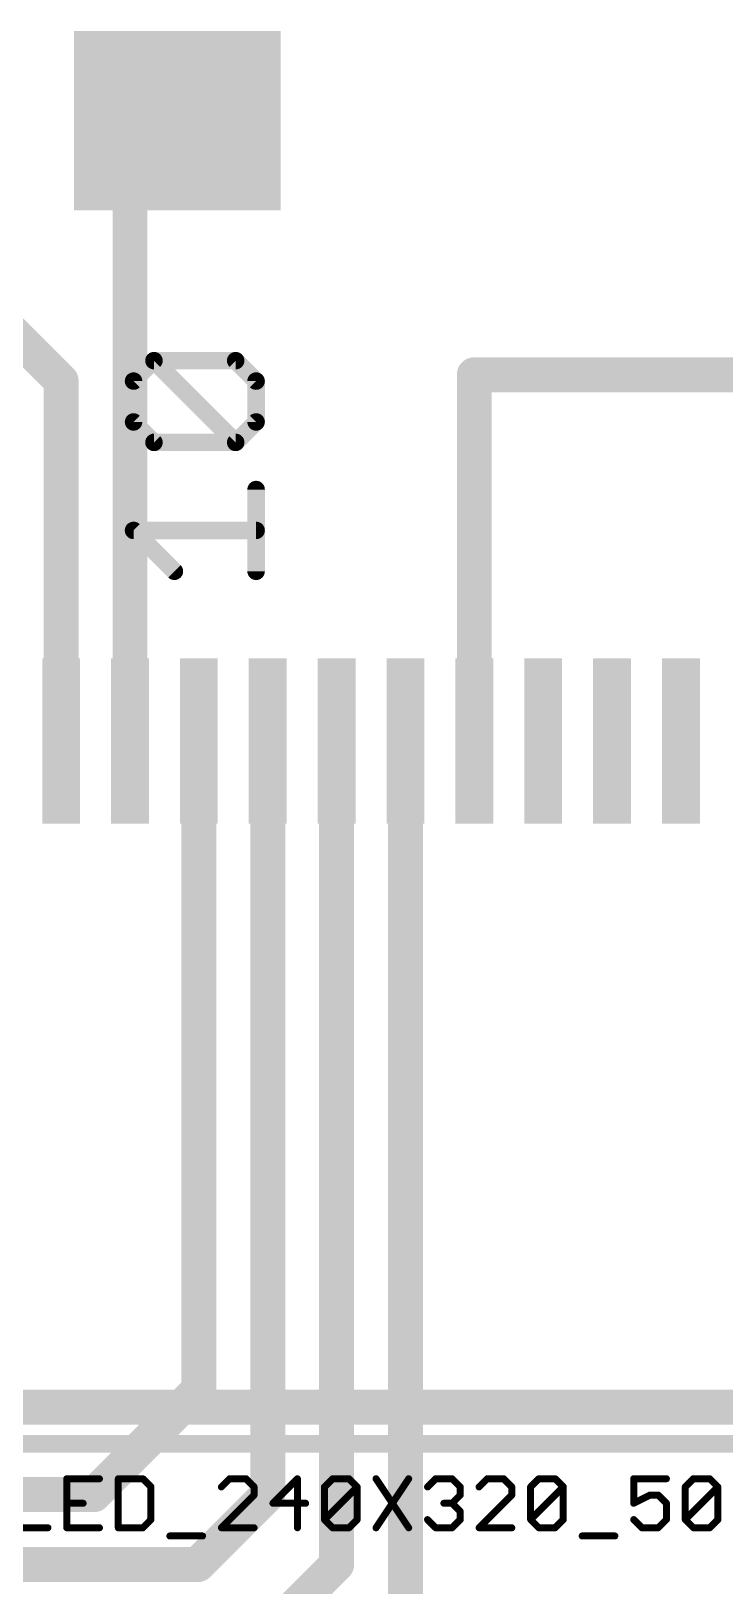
# Model space of a CAD drawing. Extents: x -42 to 37, y -47 to 54.
# Drawn here: x -10.97 to -5.93, y -13.62 to -2.33 of the extents above; entities that cross this region are included whole.
import ezdxf

# ---------------------------------------------------------------- set-up
doc = ezdxf.new("R2010")
doc.units = 0
for name, color, linetype in [('1', 12, 'CONTINUOUS'), ('16', 132, 'CONTINUOUS'), ('21', 40, 'CONTINUOUS'), ('27', 253, 'CONTINUOUS')]:
    doc.layers.add(name, color=color, linetype=linetype)

# ---------------------------------------------------------------- blocks, each defined once
blk = doc.blocks.new('RECT')
blk.add_solid([(-0.5, -0.5), (0.5, -0.5), (-0.5, 0.5), (0.5, 0.5)])

msp = doc.modelspace()

# ---------------------------------------------------------------- linework, layer by layer
at = {"layer": '1', "const_width": 0.254}
for points in [[(-10.25, -3.326), (-9.906, -2.982)], [(-10.25, -7.485), (-10.25, -3.326)], [(-11.25, -4.371), (-10.75, -4.871)], [(-7.75, -4.826), (-1.27, -4.826)], [(-7.75, -4.826), (-7.75, -7.485)], [(-10.75, -4.871), (-10.75, -7.485)], [(-9.75, -12.192), (-9.75, -7.485)], [(-9.25, -12.954), (-9.25, -7.485)], [(-8.75, -13.462), (-8.75, -7.485)], [(-8.25, -15.113), (-8.25, -7.485)], [(-10.512, -12.954), (-9.75, -12.192)], [(-17.018, -12.954), (-10.512, -12.954)], [(-9.758, -13.462), (-9.25, -12.954)], [(-9.758, -13.462), (-16.764, -13.462)], [(-9.258, -13.97), (-8.75, -13.462)]]:
    msp.add_lwpolyline(points, dxfattribs=at)
at = {"layer": '1', "const_width": 0.127}
for points in [[(-9.8611, -3.0269, 1), (-9.9509, -2.9371)], [(-10.1865, -3.326, 1), (-10.3135, -3.326)], [(-10.2949, -3.2811, 1), (-10.2051, -3.3709)], [(-7.75, -4.7625, 1), (-7.75, -4.8895)], [(-7.6865, -4.826, 1), (-7.8135, -4.826)], [(-10.6865, -4.871, 1), (-10.8135, -4.871)], [(-10.7949, -4.9159, 1), (-10.7051, -4.8261)], [(-10.8135, -7.485, 1), (-10.6865, -7.485)], [(-10.3135, -7.485, 1), (-10.1865, -7.485)], [(-9.6865, -7.485, 1), (-9.8135, -7.485)], [(-9.1865, -7.485, 1), (-9.3135, -7.485)], [(-8.6865, -7.485, 1), (-8.8135, -7.485)], [(-8.1865, -7.485, 1), (-8.3135, -7.485)], [(-7.8135, -7.485, 1), (-7.6865, -7.485)], [(-9.7051, -12.2369, 1), (-9.7949, -12.1471)], [(-9.8135, -12.192, 1), (-9.6865, -12.192)], [(-10.5569, -12.9091, 1), (-10.4671, -12.9989)], [(-10.512, -13.0175, 1), (-10.512, -12.8905)], [(-9.2051, -12.9989, 1), (-9.2949, -12.9091)], [(-9.3135, -12.954, 1), (-9.1865, -12.954)], [(-9.8029, -13.4171, 1), (-9.7131, -13.5069)], [(-9.758, -13.5255, 1), (-9.758, -13.3985)], [(-8.8135, -13.462, 1), (-8.6865, -13.462)], [(-8.7051, -13.5069, 1), (-8.7949, -13.4171)]]:
    msp.add_lwpolyline(points, format="xyb", dxfattribs=at)
at = {"layer": '16', "const_width": 0.254}
msp.add_lwpolyline([(-15.24, -12.319), (10.414, -12.319)], dxfattribs=at)
at = {"layer": '21', "const_width": 0.127}
msp.add_lwpolyline([(-14.8, -12.585), (14.8, -12.585)], dxfattribs=at)
at = {"layer": '27'}
for points, const_width in [([(-10.2243, -4.8721), (-10.076, -4.7238)], 0.127), ([(-10.076, -4.7238), (-9.4828, -4.7238)], 0.127), ([(-9.4828, -5.317), (-10.076, -4.7238)], 0.127), ([(-9.4828, -4.7238), (-9.3345, -4.8721)], 0.127), ([(-10.2243, -5.1687), (-10.2243, -4.8721)], 0.127), ([(-9.3345, -4.8721), (-9.3345, -5.1687)], 0.127), ([(-10.076, -5.317), (-10.2243, -5.1687)], 0.127), ([(-9.3345, -5.1687), (-9.4828, -5.317)], 0.127), ([(-9.4828, -5.317), (-10.076, -5.317)], 0.127), ([(-9.3345, -6.2525), (-9.3345, -5.6594)], 0.127), ([(-9.9277, -6.2525), (-10.2243, -5.956)], 0.127), ([(-10.2243, -5.956), (-9.3345, -5.956)], 0.127), ([(-10.4718, -12.8387), (-10.7091, -12.8387)], 0.0508), ([(-10.7091, -12.8387), (-10.7091, -13.1946)], 0.0508), ([(-10.3349, -12.8387), (-10.3349, -13.1946)], 0.0508), ([(-10.1569, -12.8387), (-10.3349, -12.8387)], 0.0508), ([(-10.0976, -12.898), (-10.1569, -12.8387)], 0.0508), ([(-9.5271, -12.8387), (-9.5864, -12.898)], 0.0508), ([(-9.4085, -12.8387), (-9.5271, -12.8387)], 0.0508), ([(-9.3492, -12.898), (-9.4085, -12.8387)], 0.0508), ([(-9.0343, -12.8387), (-9.2122, -13.0167)], 0.0508), ([(-9.0343, -13.1946), (-9.0343, -12.8387)], 0.0508), ([(-8.838, -12.898), (-8.7787, -12.8387)], 0.0508), ([(-8.7787, -12.8387), (-8.6601, -12.8387)], 0.0508), ([(-8.6601, -12.8387), (-8.6008, -12.898)], 0.0508), ([(-8.4638, -12.8387), (-8.2266, -13.1946)], 0.0508), ([(-8.2266, -12.8387), (-8.4638, -13.1946)], 0.0508), ([(-8.0896, -12.898), (-8.0303, -12.8387)], 0.0508), ([(-8.0303, -12.8387), (-7.9117, -12.8387)], 0.0508), ([(-7.9117, -12.8387), (-7.8524, -12.898)], 0.0508), ([(-7.6561, -12.8387), (-7.7154, -12.898)], 0.0508), ([(-7.5375, -12.8387), (-7.6561, -12.8387)], 0.0508), ([(-7.4781, -12.898), (-7.5375, -12.8387)], 0.0508), ([(-7.3412, -12.898), (-7.2819, -12.8387)], 0.0508), ([(-7.2819, -12.8387), (-7.1633, -12.8387)], 0.0508), ([(-7.1633, -12.8387), (-7.1039, -12.898)], 0.0508), ([(-6.3555, -12.8387), (-6.5928, -12.8387)], 0.0508), ([(-6.5928, -12.8387), (-6.5928, -13.0167)], 0.0508), ([(-6.2186, -12.898), (-6.1593, -12.8387)], 0.0508), ([(-6.1593, -12.8387), (-6.0406, -12.8387)], 0.0508), ([(-6.0406, -12.8387), (-5.9813, -12.898)], 0.0508), ([(-10.0976, -13.1353), (-10.0976, -12.898)], 0.0508), ([(-9.5864, -13.1946), (-9.3492, -12.9573)], 0.0508), ([(-9.3492, -12.9573), (-9.3492, -12.898)], 0.0508), ([(-8.838, -13.1353), (-8.838, -12.898)], 0.0508), ([(-8.838, -13.1353), (-8.6008, -12.898)], 0.0508), ([(-8.6008, -12.898), (-8.6008, -13.1353)], 0.0508), ([(-7.8524, -12.9573), (-7.9117, -13.0167)], 0.0508), ([(-7.8524, -12.898), (-7.8524, -12.9573)], 0.0508), ([(-7.7154, -13.1946), (-7.4781, -12.9573)], 0.0508), ([(-7.4781, -12.9573), (-7.4781, -12.898)], 0.0508), ([(-7.3412, -13.1353), (-7.3412, -12.898)], 0.0508), ([(-7.3412, -13.1353), (-7.1039, -12.898)], 0.0508), ([(-7.1039, -12.898), (-7.1039, -13.1353)], 0.0508), ([(-6.5928, -13.0167), (-6.4742, -12.9573)], 0.0508), ([(-6.4742, -12.9573), (-6.4148, -12.9573)], 0.0508), ([(-6.4148, -12.9573), (-6.3555, -13.0167)], 0.0508), ([(-6.2186, -13.1353), (-6.2186, -12.898)], 0.0508), ([(-6.2186, -13.1353), (-5.9813, -12.898)], 0.0508), ([(-5.9813, -12.898), (-5.9813, -13.1353)], 0.0508), ([(-10.7091, -13.0167), (-10.5904, -13.0167)], 0.0508), ([(-9.2122, -13.0167), (-8.975, -13.0167)], 0.0508), ([(-7.9117, -13.0167), (-7.971, -13.0167)], 0.0508), ([(-7.9117, -13.0167), (-7.8524, -13.076)], 0.0508), ([(-7.8524, -13.076), (-7.8524, -13.1353)], 0.0508), ([(-6.3555, -13.0167), (-6.3555, -13.1353)], 0.0508), ([(-11.0833, -13.1946), (-10.846, -13.1946)], 0.0508), ([(-10.7091, -13.1946), (-10.4718, -13.1946)], 0.0508), ([(-10.3349, -13.1946), (-10.1569, -13.1946)], 0.0508), ([(-10.1569, -13.1946), (-10.0976, -13.1353)], 0.0508), ([(-9.3492, -13.1946), (-9.5864, -13.1946)], 0.0508), ([(-8.7787, -13.1946), (-8.838, -13.1353)], 0.0508), ([(-8.6601, -13.1946), (-8.7787, -13.1946)], 0.0508), ([(-8.6008, -13.1353), (-8.6601, -13.1946)], 0.0508), ([(-8.0303, -13.1946), (-8.0896, -13.1353)], 0.0508), ([(-7.9117, -13.1946), (-8.0303, -13.1946)], 0.0508), ([(-7.8524, -13.1353), (-7.9117, -13.1946)], 0.0508), ([(-7.4781, -13.1946), (-7.7154, -13.1946)], 0.0508), ([(-7.2819, -13.1946), (-7.3412, -13.1353)], 0.0508), ([(-7.1633, -13.1946), (-7.2819, -13.1946)], 0.0508), ([(-7.1039, -13.1353), (-7.1633, -13.1946)], 0.0508), ([(-6.5335, -13.1946), (-6.5928, -13.1353)], 0.0508), ([(-6.4148, -13.1946), (-6.5335, -13.1946)], 0.0508), ([(-6.3555, -13.1353), (-6.4148, -13.1946)], 0.0508), ([(-6.1593, -13.1946), (-6.2186, -13.1353)], 0.0508), ([(-6.0406, -13.1946), (-6.1593, -13.1946)], 0.0508), ([(-5.9813, -13.1353), (-6.0406, -13.1946)], 0.0508), ([(-9.9607, -13.2539), (-9.7234, -13.2539)], 0.0508), ([(-6.967, -13.2539), (-6.7297, -13.2539)], 0.0508)]:
    msp.add_lwpolyline(points, dxfattribs=dict(at, const_width=const_width))
for points, const_width in [([(-10.076, -4.6921, 1), (-10.076, -4.7556)], 0.0635), ([(-10.0535, -4.7014, 1), (-10.0984, -4.7463)], 0.0635), ([(-10.0535, -4.7463, 1), (-10.0984, -4.7014)], 0.0635), ([(-9.4603, -4.7014, 1), (-9.5052, -4.7463)], 0.0635), ([(-9.4828, -4.7556, 1), (-9.4828, -4.6921)], 0.0635), ([(-10.1925, -4.8721, 1), (-10.256, -4.8721)], 0.0635), ([(-10.2467, -4.8497, 1), (-10.2018, -4.8946)], 0.0635), ([(-9.3027, -4.8721, 1), (-9.3663, -4.8721)], 0.0635), ([(-9.357, -4.8946, 1), (-9.312, -4.8497)], 0.0635), ([(-10.256, -5.1687, 1), (-10.1925, -5.1687)], 0.0635), ([(-10.2018, -5.1463, 1), (-10.2467, -5.1912)], 0.0635), ([(-9.3663, -5.1687, 1), (-9.3027, -5.1687)], 0.0635), ([(-9.312, -5.1912, 1), (-9.357, -5.1463)], 0.0635), ([(-10.076, -5.2853, 1), (-10.076, -5.3488)], 0.0635), ([(-10.0984, -5.3395, 1), (-10.0535, -5.2946)], 0.0635), ([(-9.5052, -5.2946, 1), (-9.4603, -5.3395)], 0.0635), ([(-9.5052, -5.3395, 1), (-9.4603, -5.2946)], 0.0635), ([(-9.4828, -5.3488, 1), (-9.4828, -5.2853)], 0.0635), ([(-9.3027, -5.6594, 1), (-9.3663, -5.6594)], 0.0635), ([(-10.2243, -5.9242, 1), (-10.2243, -5.9877)], 0.0635), ([(-10.2018, -5.9335, 1), (-10.2467, -5.9784)], 0.0635), ([(-9.3345, -5.9877, 1), (-9.3345, -5.9242)], 0.0635), ([(-9.9501, -6.275, 1), (-9.9052, -6.2301)], 0.0635), ([(-9.3663, -6.2525, 1), (-9.3027, -6.2525)], 0.0635), ([(-10.7091, -12.826, 1), (-10.7091, -12.8514)], 0.0254), ([(-10.6964, -12.8387, 1), (-10.7218, -12.8387)], 0.0254), ([(-10.4718, -12.8514, 1), (-10.4718, -12.826)], 0.0254), ([(-10.3222, -12.8387, 1), (-10.3476, -12.8387)], 0.0254), ([(-10.3349, -12.826, 1), (-10.3349, -12.8514)], 0.0254), ([(-10.1479, -12.8297, 1), (-10.1659, -12.8477)], 0.0254), ([(-10.1569, -12.8514, 1), (-10.1569, -12.826)], 0.0254), ([(-9.5271, -12.826, 1), (-9.5271, -12.8514)], 0.0254), ([(-9.5182, -12.8477, 1), (-9.5361, -12.8297)], 0.0254), ([(-9.3995, -12.8297, 1), (-9.4175, -12.8477)], 0.0254), ([(-9.4085, -12.8514, 1), (-9.4085, -12.826)], 0.0254), ([(-9.0216, -12.8387, 1), (-9.047, -12.8387)], 0.0254), ([(-9.0253, -12.8477, 1), (-9.0433, -12.8297)], 0.0254), ([(-8.7787, -12.826, 1), (-8.7787, -12.8514)], 0.0254), ([(-8.7697, -12.8477, 1), (-8.7877, -12.8297)], 0.0254), ([(-8.6511, -12.8297, 1), (-8.6691, -12.8477)], 0.0254), ([(-8.6601, -12.8514, 1), (-8.6601, -12.826)], 0.0254), ([(-8.4533, -12.8317, 1), (-8.4744, -12.8457)], 0.0254), ([(-8.216, -12.8457, 1), (-8.2371, -12.8317)], 0.0254), ([(-8.0303, -12.826, 1), (-8.0303, -12.8514)], 0.0254), ([(-8.0213, -12.8477, 1), (-8.0393, -12.8297)], 0.0254), ([(-7.9027, -12.8297, 1), (-7.9207, -12.8477)], 0.0254), ([(-7.9117, -12.8514, 1), (-7.9117, -12.826)], 0.0254), ([(-7.6561, -12.826, 1), (-7.6561, -12.8514)], 0.0254), ([(-7.6471, -12.8477, 1), (-7.6651, -12.8297)], 0.0254), ([(-7.5285, -12.8297, 1), (-7.5464, -12.8477)], 0.0254), ([(-7.5375, -12.8514, 1), (-7.5375, -12.826)], 0.0254), ([(-7.2819, -12.826, 1), (-7.2819, -12.8514)], 0.0254), ([(-7.2729, -12.8477, 1), (-7.2909, -12.8297)], 0.0254), ([(-7.1543, -12.8297, 1), (-7.1722, -12.8477)], 0.0254), ([(-7.1633, -12.8514, 1), (-7.1633, -12.826)], 0.0254), ([(-6.5928, -12.826, 1), (-6.5928, -12.8514)], 0.0254), ([(-6.5801, -12.8387, 1), (-6.6055, -12.8387)], 0.0254), ([(-6.3555, -12.8514, 1), (-6.3555, -12.826)], 0.0254), ([(-6.1593, -12.826, 1), (-6.1593, -12.8514)], 0.0254), ([(-6.1503, -12.8477, 1), (-6.1683, -12.8297)], 0.0254), ([(-6.0317, -12.8297, 1), (-6.0496, -12.8477)], 0.0254), ([(-6.0406, -12.8514, 1), (-6.0406, -12.826)], 0.0254), ([(-10.0849, -12.898, 1), (-10.1103, -12.898)], 0.0254), ([(-10.1066, -12.907, 1), (-10.0886, -12.889)], 0.0254), ([(-9.5954, -12.889, 1), (-9.5775, -12.907)], 0.0254), ([(-9.3365, -12.898, 1), (-9.3619, -12.898)], 0.0254), ([(-9.3619, -12.9573, 1), (-9.3365, -12.9573)], 0.0254), ([(-9.3582, -12.907, 1), (-9.3402, -12.889)], 0.0254), ([(-9.3402, -12.9663, 1), (-9.3582, -12.9484)], 0.0254), ([(-8.8253, -12.898, 1), (-8.8507, -12.898)], 0.0254), ([(-8.847, -12.889, 1), (-8.8291, -12.907)], 0.0254), ([(-8.5881, -12.898, 1), (-8.6135, -12.898)], 0.0254), ([(-8.5918, -12.907, 1), (-8.6097, -12.889)], 0.0254), ([(-8.6097, -12.907, 1), (-8.5918, -12.889)], 0.0254), ([(-8.0986, -12.889, 1), (-8.0806, -12.907)], 0.0254), ([(-7.8397, -12.898, 1), (-7.8651, -12.898)], 0.0254), ([(-7.8651, -12.9573, 1), (-7.8397, -12.9573)], 0.0254), ([(-7.8613, -12.907, 1), (-7.8434, -12.889)], 0.0254), ([(-7.8434, -12.9663, 1), (-7.8613, -12.9484)], 0.0254), ([(-7.7244, -12.889, 1), (-7.7064, -12.907)], 0.0254), ([(-7.4654, -12.898, 1), (-7.4908, -12.898)], 0.0254), ([(-7.4908, -12.9573, 1), (-7.4654, -12.9573)], 0.0254), ([(-7.4871, -12.907, 1), (-7.4692, -12.889)], 0.0254), ([(-7.4692, -12.9663, 1), (-7.4871, -12.9484)], 0.0254), ([(-7.3285, -12.898, 1), (-7.3539, -12.898)], 0.0254), ([(-7.3502, -12.889, 1), (-7.3322, -12.907)], 0.0254), ([(-7.0912, -12.898, 1), (-7.1166, -12.898)], 0.0254), ([(-7.095, -12.907, 1), (-7.1129, -12.889)], 0.0254), ([(-7.1129, -12.907, 1), (-7.095, -12.889)], 0.0254), ([(-6.4742, -12.9446, 1), (-6.4742, -12.97)], 0.0254), ([(-6.4685, -12.9687, 1), (-6.4798, -12.946)], 0.0254), ([(-6.4059, -12.9484, 1), (-6.4238, -12.9663)], 0.0254), ([(-6.4148, -12.97, 1), (-6.4148, -12.9446)], 0.0254), ([(-6.2059, -12.898, 1), (-6.2313, -12.898)], 0.0254), ([(-6.2276, -12.889, 1), (-6.2096, -12.907)], 0.0254), ([(-5.9686, -12.898, 1), (-5.994, -12.898)], 0.0254), ([(-5.9723, -12.907, 1), (-5.9903, -12.889)], 0.0254), ([(-5.9903, -12.907, 1), (-5.9723, -12.889)], 0.0254), ([(-10.7091, -13.0039, 1), (-10.7091, -13.0294)], 0.0254), ([(-10.5904, -13.0294, 1), (-10.5904, -13.0039)], 0.0254), ([(-9.2122, -13.0039, 1), (-9.2122, -13.0294)], 0.0254), ([(-9.2212, -13.0077, 1), (-9.2033, -13.0256)], 0.0254), ([(-8.975, -13.0294, 1), (-8.975, -13.0039)], 0.0254), ([(-7.971, -13.0039, 1), (-7.971, -13.0294)], 0.0254), ([(-7.9027, -13.0077, 1), (-7.9207, -13.0256)], 0.0254), ([(-7.9207, -13.0077, 1), (-7.9027, -13.0256)], 0.0254), ([(-7.9117, -13.0294, 1), (-7.9117, -13.0039)], 0.0254), ([(-7.8397, -13.076, 1), (-7.8651, -13.076)], 0.0254), ([(-7.8613, -13.0849, 1), (-7.8434, -13.067)], 0.0254), ([(-6.5985, -13.0053, 1), (-6.5871, -13.028)], 0.0254), ([(-6.6055, -13.0167, 1), (-6.5801, -13.0167)], 0.0254), ([(-6.3428, -13.0167, 1), (-6.3682, -13.0167)], 0.0254), ([(-6.3645, -13.0256, 1), (-6.3465, -13.0077)], 0.0254), ([(-10.846, -13.2073, 1), (-10.846, -13.1819)], 0.0254), ([(-10.7091, -13.1819, 1), (-10.7091, -13.2073)], 0.0254), ([(-10.7218, -13.1946, 1), (-10.6964, -13.1946)], 0.0254), ([(-10.4718, -13.2073, 1), (-10.4718, -13.1819)], 0.0254), ([(-10.3349, -13.1819, 1), (-10.3349, -13.2073)], 0.0254), ([(-10.3476, -13.1946, 1), (-10.3222, -13.1946)], 0.0254), ([(-10.1659, -13.1856, 1), (-10.1479, -13.2036)], 0.0254), ([(-10.1569, -13.2073, 1), (-10.1569, -13.1819)], 0.0254), ([(-10.1103, -13.1353, 1), (-10.0849, -13.1353)], 0.0254), ([(-10.0886, -13.1443, 1), (-10.1066, -13.1263)], 0.0254), ([(-9.5864, -13.1819, 1), (-9.5864, -13.2073)], 0.0254), ([(-9.5954, -13.1856, 1), (-9.5775, -13.2036)], 0.0254), ([(-9.3492, -13.2073, 1), (-9.3492, -13.1819)], 0.0254), ([(-9.047, -13.1946, 1), (-9.0216, -13.1946)], 0.0254), ([(-8.8291, -13.1263, 1), (-8.847, -13.1443)], 0.0254), ([(-8.847, -13.1263, 1), (-8.8291, -13.1443)], 0.0254), ([(-8.8507, -13.1353, 1), (-8.8253, -13.1353)], 0.0254), ([(-8.7787, -13.1819, 1), (-8.7787, -13.2073)], 0.0254), ([(-8.7877, -13.2036, 1), (-8.7697, -13.1856)], 0.0254), ([(-8.6691, -13.1856, 1), (-8.6511, -13.2036)], 0.0254), ([(-8.6601, -13.2073, 1), (-8.6601, -13.1819)], 0.0254), ([(-8.6135, -13.1353, 1), (-8.5881, -13.1353)], 0.0254), ([(-8.5918, -13.1443, 1), (-8.6097, -13.1263)], 0.0254), ([(-8.4744, -13.1876, 1), (-8.4533, -13.2016)], 0.0254), ([(-8.2371, -13.2016, 1), (-8.216, -13.1876)], 0.0254), ([(-8.0806, -13.1263, 1), (-8.0986, -13.1443)], 0.0254), ([(-8.0303, -13.1819, 1), (-8.0303, -13.2073)], 0.0254), ([(-8.0393, -13.2036, 1), (-8.0213, -13.1856)], 0.0254), ([(-7.9207, -13.1856, 1), (-7.9027, -13.2036)], 0.0254), ([(-7.9117, -13.2073, 1), (-7.9117, -13.1819)], 0.0254), ([(-7.8651, -13.1353, 1), (-7.8397, -13.1353)], 0.0254), ([(-7.8434, -13.1443, 1), (-7.8613, -13.1263)], 0.0254), ([(-7.7154, -13.1819, 1), (-7.7154, -13.2073)], 0.0254), ([(-7.7244, -13.1856, 1), (-7.7064, -13.2036)], 0.0254), ([(-7.4781, -13.2073, 1), (-7.4781, -13.1819)], 0.0254), ([(-7.3322, -13.1263, 1), (-7.3502, -13.1443)], 0.0254), ([(-7.3502, -13.1263, 1), (-7.3322, -13.1443)], 0.0254), ([(-7.3539, -13.1353, 1), (-7.3285, -13.1353)], 0.0254), ([(-7.2819, -13.1819, 1), (-7.2819, -13.2073)], 0.0254), ([(-7.2909, -13.2036, 1), (-7.2729, -13.1856)], 0.0254), ([(-7.1722, -13.1856, 1), (-7.1543, -13.2036)], 0.0254), ([(-7.1633, -13.2073, 1), (-7.1633, -13.1819)], 0.0254), ([(-7.1166, -13.1353, 1), (-7.0912, -13.1353)], 0.0254), ([(-7.095, -13.1443, 1), (-7.1129, -13.1263)], 0.0254), ([(-6.5838, -13.1263, 1), (-6.6018, -13.1443)], 0.0254), ([(-6.5335, -13.1819, 1), (-6.5335, -13.2073)], 0.0254), ([(-6.5425, -13.2036, 1), (-6.5245, -13.1856)], 0.0254), ([(-6.4238, -13.1856, 1), (-6.4059, -13.2036)], 0.0254), ([(-6.4148, -13.2073, 1), (-6.4148, -13.1819)], 0.0254), ([(-6.3682, -13.1353, 1), (-6.3428, -13.1353)], 0.0254), ([(-6.3465, -13.1443, 1), (-6.3645, -13.1263)], 0.0254), ([(-6.2096, -13.1263, 1), (-6.2276, -13.1443)], 0.0254), ([(-6.2276, -13.1263, 1), (-6.2096, -13.1443)], 0.0254), ([(-6.2313, -13.1353, 1), (-6.2059, -13.1353)], 0.0254), ([(-6.1593, -13.1819, 1), (-6.1593, -13.2073)], 0.0254), ([(-6.1683, -13.2036, 1), (-6.1503, -13.1856)], 0.0254), ([(-6.0496, -13.1856, 1), (-6.0317, -13.2036)], 0.0254), ([(-6.0406, -13.2073, 1), (-6.0406, -13.1819)], 0.0254), ([(-5.994, -13.1353, 1), (-5.9686, -13.1353)], 0.0254), ([(-5.9723, -13.1443, 1), (-5.9903, -13.1263)], 0.0254), ([(-9.9607, -13.2412, 1), (-9.9607, -13.2666)], 0.0254), ([(-9.7234, -13.2666, 1), (-9.7234, -13.2412)], 0.0254), ([(-6.967, -13.2412, 1), (-6.967, -13.2666)], 0.0254), ([(-6.7297, -13.2666, 1), (-6.7297, -13.2412)], 0.0254)]:
    msp.add_lwpolyline(points, format="xyb", dxfattribs=dict(at, const_width=const_width))

# ---------------------------------------------------------------- block references
at = {"layer": '1', "xscale": 1.3, "yscale": 1.5, "rotation": 270}
msp.add_blockref('RECT', (-9.906, -2.982), dxfattribs=at)
at = {"layer": '1', "xscale": 0.275, "yscale": 1.2}
for p in [(-10.75, -7.485), (-10.25, -7.485), (-9.75, -7.485), (-9.25, -7.485), (-8.75, -7.485), (-8.25, -7.485), (-7.75, -7.485), (-7.25, -7.485), (-6.75, -7.485), (-6.25, -7.485)]:
    msp.add_blockref('RECT', p, dxfattribs=at)

doc.saveas('drawing.dxf')
